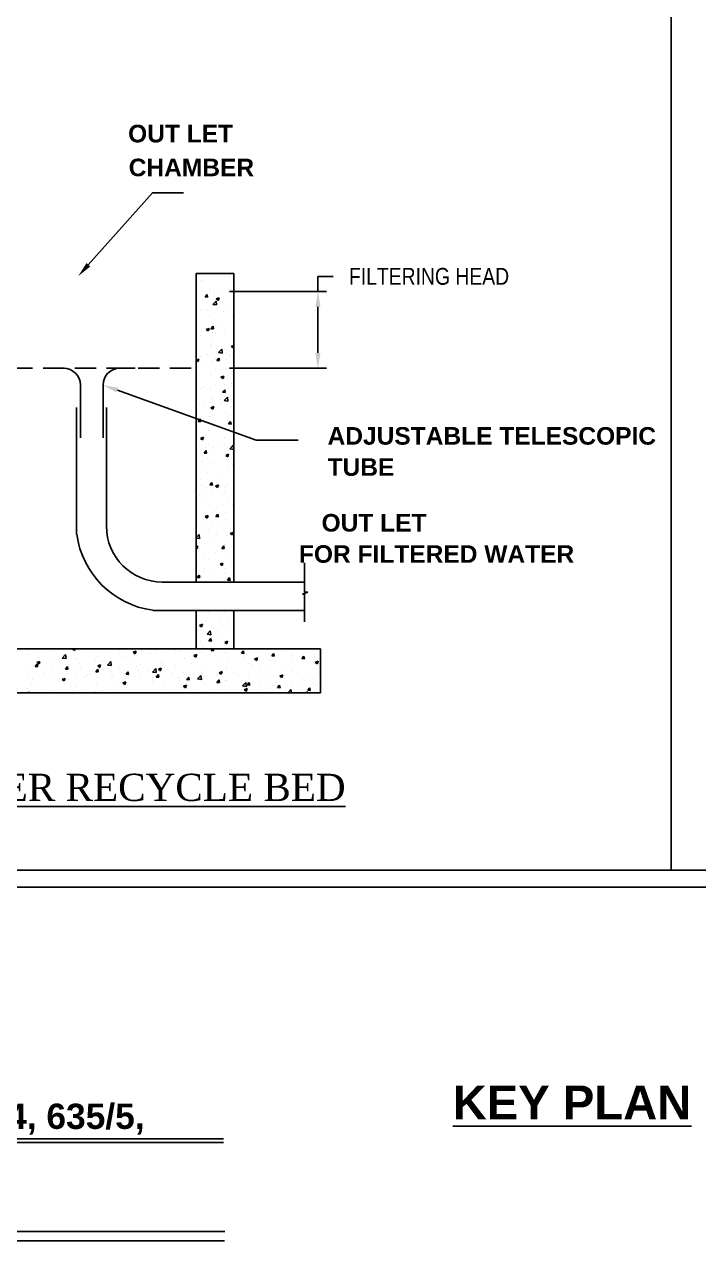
# Model space of a CAD drawing. Header units: metres. Extents: x 0 to 602, y 0 to 196.
# Drawn here: x 431.92 to 439.9, y 70.4 to 84.81 of the extents above; entities that cross this region are included whole.
import ezdxf

# ---------------------------------------------------------------- set-up
doc = ezdxf.new("R2010")
doc.units = ezdxf.units.M
doc.header["$MEASUREMENT"] = 0
doc.linetypes.add('HIDDEN', pattern=[0.375, 0.25, -0.125])
doc.styles.add('Ar Bold', font='arialbd.ttf')
doc.styles.add('ROMANTIC', font='romantic.ttf')
doc.styles.get("Standard").update_dxf_attribs({"font": 'swissc.ttf', "height": 0.23})
doc.styles.add('style BOLD', font='arialbd.ttf')

msp = doc.modelspace()

# ---------------------------------------------------------------- linework, layer by layer
at = {"color": 6}
for p, q in [((439.574, 84.947), (439.574, 74.788)), ((400.928, 71.605), (434.274, 71.605)), ((400.928, 71.562), (434.274, 71.562)), ((400.791, 70.51), (434.29, 70.51)), ((400.791, 70.4), (434.286, 70.4))]:
    msp.add_line(p, q, dxfattribs=at)
at = {"linetype": 'Continuous'}
for p, q in [((433.951, 78.201), (433.951, 81.857)), ((433.951, 81.857), (434.398, 81.857)), ((434.398, 81.857), (434.398, 78.201)), ((433.999, 81.759), (433.999, 81.759)), ((434.027, 81.773), (434.027, 81.773)), ((434.166, 81.823), (434.166, 81.823)), ((434.29, 81.809), (434.29, 81.809)), ((434.343, 81.814), (434.343, 81.814)), ((435.392, 81.64), (435.392, 81.82)), ((435.392, 81.82), (435.572, 81.82)), ((434.056, 81.577), (434.08, 81.606)), ((434.056, 81.577), (434.086, 81.575)), ((434.086, 81.575), (434.08, 81.606)), ((434.106, 81.674), (434.106, 81.674)), ((434.118, 81.649), (434.118, 81.649)), ((434.159, 81.656), (434.159, 81.656)), ((434.189, 81.554), (434.224, 81.567)), ((434.189, 81.554), (434.214, 81.537)), ((434.211, 81.617), (434.211, 81.617)), ((434.214, 81.537), (434.224, 81.567)), ((434.336, 81.634), (434.336, 81.634)), ((434.344, 81.64), (435.492, 81.64)), ((434.373, 81.663), (434.373, 81.663)), ((434.008, 81.419), (434.008, 81.419)), ((434.018, 81.424), (434.018, 81.424)), ((434.08, 81.42), (434.08, 81.42)), ((434.149, 81.489), (434.188, 81.529)), ((434.149, 81.489), (434.193, 81.482)), ((434.153, 81.49), (434.153, 81.49)), ((434.193, 81.482), (434.188, 81.529)), ((434.205, 81.437), (434.205, 81.437)), ((434.275, 81.408), (434.275, 81.408)), ((434.309, 81.474), (434.309, 81.474)), ((434.394, 81.461), (434.394, 81.461)), ((435.392, 80.914), (435.392, 81.46)), ((434.114, 81.352), (434.114, 81.352)), ((434.147, 81.324), (434.147, 81.324)), ((434.263, 81.264), (434.263, 81.264)), ((434.381, 81.341), (434.381, 81.341)), ((433.997, 81.126), (433.997, 81.126)), ((434.068, 81.191), (434.103, 81.205)), ((434.068, 81.191), (434.092, 81.175)), ((434.073, 81.239), (434.073, 81.239)), ((434.092, 81.175), (434.103, 81.205)), ((434.126, 81.201), (434.15, 81.23)), ((434.126, 81.201), (434.155, 81.199)), ((434.141, 81.157), (434.141, 81.157)), ((434.155, 81.199), (434.15, 81.23)), ((434.176, 81.154), (434.176, 81.154)), ((434.289, 81.176), (434.289, 81.176)), ((434.394, 81.189), (434.394, 81.189)), ((434.117, 81.016), (434.117, 81.016)), ((434.131, 81.067), (434.131, 81.067)), ((434.135, 80.991), (434.135, 80.991)), ((434.366, 80.99), (434.398, 81.002)), ((434.366, 80.99), (434.391, 80.973)), ((434.388, 81.023), (434.388, 81.023)), ((434.391, 80.973), (434.398, 80.993)), ((433.951, 80.831), (433.981, 80.842)), ((433.951, 80.825), (433.971, 80.812)), ((433.971, 80.812), (433.981, 80.842)), ((434, 80.87), (434, 80.87)), ((434.079, 80.898), (434.079, 80.898)), ((434.129, 80.824), (434.129, 80.824)), ((434.184, 80.831), (434.184, 80.831)), ((434.195, 80.825), (434.219, 80.854)), ((434.195, 80.825), (434.225, 80.823)), ((434.215, 80.919), (434.254, 80.959)), ((434.215, 80.919), (434.26, 80.912)), ((434.225, 80.823), (434.219, 80.854)), ((434.26, 80.912), (434.254, 80.959)), ((434.308, 80.841), (434.308, 80.841)), ((434.315, 80.911), (434.315, 80.911)), ((434.345, 80.887), (434.345, 80.887)), ((434.382, 80.856), (434.382, 80.856)), ((432.199, 80.734), (432.38, 80.734)), ((433.229, 80.734), (433.048, 80.734)), ((434.016, 80.791), (434.016, 80.791)), ((434.184, 80.714), (434.184, 80.714)), ((434.309, 80.731), (434.309, 80.731)), ((434.344, 80.734), (435.492, 80.734)), ((434.376, 80.69), (434.376, 80.69)), ((432.58, 80.534), (432.58, 79.907)), ((432.848, 80.534), (432.848, 79.907)), ((433.979, 80.644), (433.979, 80.644)), ((434.123, 80.658), (434.123, 80.658)), ((434.177, 80.533), (434.177, 80.533)), ((434.244, 80.627), (434.279, 80.641)), ((434.244, 80.627), (434.269, 80.611)), ((434.246, 80.633), (434.246, 80.633)), ((434.269, 80.611), (434.279, 80.641)), ((434.287, 80.543), (434.287, 80.543)), ((434.367, 80.558), (434.367, 80.558)), ((433.996, 80.493), (433.996, 80.493)), ((434.052, 80.517), (434.052, 80.517)), ((434.117, 80.491), (434.117, 80.491)), ((434.264, 80.449), (434.288, 80.478)), ((434.264, 80.449), (434.294, 80.447)), ((434.281, 80.349), (434.32, 80.39)), ((434.294, 80.447), (434.288, 80.478)), ((434.326, 80.342), (434.32, 80.39)), ((434.369, 80.523), (434.369, 80.523)), ((432.536, 80.267), (432.536, 78.765)), ((432.888, 80.267), (432.888, 78.861)), ((433.987, 80.321), (433.987, 80.321)), ((434.046, 80.336), (434.046, 80.336)), ((434.111, 80.325), (434.111, 80.325)), ((434.115, 80.383), (434.115, 80.383)), ((434.123, 80.265), (434.158, 80.278)), ((434.123, 80.265), (434.148, 80.248)), ((434.148, 80.248), (434.158, 80.278)), ((434.149, 80.377), (434.149, 80.377)), ((434.235, 80.361), (434.235, 80.361)), ((434.254, 80.31), (434.254, 80.31)), ((434.281, 80.349), (434.326, 80.342)), ((434.363, 80.357), (434.363, 80.357)), ((433.975, 80.104), (433.999, 80.133)), ((433.975, 80.104), (434.005, 80.102)), ((434.005, 80.102), (433.999, 80.133)), ((434.015, 80.158), (434.015, 80.158)), ((434.049, 80.123), (434.049, 80.123)), ((434.104, 80.164), (434.104, 80.164)), ((434.105, 80.158), (434.105, 80.158)), ((434.306, 80.208), (434.306, 80.208)), ((434.316, 80.112), (434.316, 80.112)), ((434.334, 80.073), (434.358, 80.102)), ((434.357, 80.19), (434.357, 80.19)), ((434.364, 80.07), (434.358, 80.102)), ((433.972, 79.967), (433.972, 79.967)), ((434.099, 79.992), (434.099, 79.992)), ((434.288, 80.008), (434.288, 80.008)), ((434.334, 80.073), (434.364, 80.07)), ((434.351, 80.024), (434.351, 80.024)), ((433.952, 79.867), (433.952, 79.867)), ((433.994, 79.859), (433.994, 79.859)), ((434.001, 79.902), (434.036, 79.916)), ((434.001, 79.902), (434.026, 79.886)), ((434.026, 79.886), (434.036, 79.916)), ((434.093, 79.826), (434.093, 79.826)), ((434.156, 79.811), (434.156, 79.811)), ((434.219, 79.856), (434.219, 79.856)), ((434.282, 79.828), (434.282, 79.828)), ((434.286, 79.909), (434.286, 79.909)), ((434.345, 79.858), (434.345, 79.858)), ((434.348, 79.779), (434.387, 79.82)), ((434.392, 79.772), (434.387, 79.82)), ((434.044, 79.728), (434.069, 79.757)), ((434.044, 79.728), (434.074, 79.726)), ((434.057, 79.8), (434.057, 79.8)), ((434.074, 79.726), (434.069, 79.757)), ((434.114, 79.75), (434.114, 79.75)), ((434.3, 79.701), (434.335, 79.714)), ((434.3, 79.701), (434.324, 79.684)), ((434.324, 79.789), (434.324, 79.789)), ((434.324, 79.684), (434.335, 79.714)), ((434.339, 79.691), (434.339, 79.691)), ((434.348, 79.779), (434.392, 79.772)), ((434.013, 79.525), (434.013, 79.525)), ((434.025, 79.614), (434.025, 79.614)), ((434.086, 79.659), (434.086, 79.659)), ((434.119, 79.602), (434.119, 79.602)), ((434.15, 79.63), (434.15, 79.63)), ((434.305, 79.575), (434.305, 79.575)), ((434.333, 79.525), (434.333, 79.525)), ((434.339, 79.655), (434.339, 79.655)), ((434.386, 79.591), (434.386, 79.591)), ((434.018, 79.433), (434.018, 79.433)), ((434.08, 79.493), (434.08, 79.493)), ((434.114, 79.352), (434.138, 79.381)), ((434.144, 79.35), (434.138, 79.381)), ((434.208, 79.458), (434.208, 79.458)), ((434.022, 79.347), (434.022, 79.347)), ((434.074, 79.326), (434.074, 79.326)), ((434.076, 79.261), (434.076, 79.261)), ((434.114, 79.352), (434.144, 79.35)), ((434.127, 79.279), (434.127, 79.279)), ((434.178, 79.338), (434.213, 79.352)), ((434.178, 79.338), (434.203, 79.322)), ((434.203, 79.322), (434.213, 79.352)), ((434.284, 79.276), (434.284, 79.276)), ((434.289, 79.335), (434.289, 79.335)), ((434.327, 79.358), (434.327, 79.358)), ((434.392, 79.303), (434.392, 79.303)), ((434.394, 79.268), (434.394, 79.268)), ((433.993, 79.226), (433.993, 79.226)), ((434.068, 79.16), (434.068, 79.16)), ((434.113, 79.116), (434.113, 79.116)), ((434.261, 79.105), (434.261, 79.105)), ((434.321, 79.192), (434.321, 79.192)), ((434.386, 79.122), (434.386, 79.122)), ((434.056, 78.976), (434.091, 78.989)), ((434.056, 78.976), (434.081, 78.959)), ((434.062, 78.993), (434.062, 78.993)), ((434.081, 78.959), (434.091, 78.989)), ((434.183, 78.976), (434.207, 79.005)), ((434.183, 78.976), (434.213, 78.974)), ((434.189, 79.081), (434.189, 79.081)), ((434.213, 78.974), (434.207, 79.005)), ((434.315, 79.025), (434.315, 79.025)), ((434.012, 78.891), (434.012, 78.891)), ((434.056, 78.827), (434.056, 78.827)), ((434.092, 78.826), (434.092, 78.826)), ((434.129, 78.908), (434.129, 78.908)), ((434.254, 78.925), (434.254, 78.925)), ((434.303, 78.942), (434.303, 78.942)), ((434.309, 78.859), (434.309, 78.859)), ((434.359, 78.814), (434.359, 78.814)), ((433.951, 78.727), (433.986, 78.763)), ((433.951, 78.722), (433.991, 78.715)), ((433.991, 78.715), (433.986, 78.763)), ((433.998, 78.711), (433.998, 78.711)), ((434.05, 78.66), (434.05, 78.66)), ((434.123, 78.727), (434.123, 78.727)), ((434.197, 78.758), (434.197, 78.758)), ((434.303, 78.692), (434.303, 78.692)), ((434.312, 78.752), (434.312, 78.752)), ((434.355, 78.775), (434.39, 78.788)), ((434.355, 78.775), (434.38, 78.758)), ((434.38, 78.758), (434.39, 78.788)), ((433.951, 78.62), (433.97, 78.627)), ((433.951, 78.602), (433.959, 78.596)), ((433.959, 78.596), (433.97, 78.627)), ((433.991, 78.593), (433.991, 78.593)), ((433.991, 78.53), (433.991, 78.53)), ((433.992, 78.571), (433.992, 78.571)), ((434.181, 78.555), (434.181, 78.555)), ((434.253, 78.6), (434.277, 78.629)), ((434.253, 78.6), (434.282, 78.597)), ((434.259, 78.56), (434.259, 78.56)), ((434.282, 78.597), (434.277, 78.629)), ((434.283, 78.643), (434.283, 78.643)), ((434.296, 78.526), (434.296, 78.526)), ((434.044, 78.494), (434.044, 78.494)), ((434.111, 78.483), (434.111, 78.483)), ((434.233, 78.412), (434.268, 78.425)), ((434.233, 78.412), (434.258, 78.395)), ((434.258, 78.395), (434.268, 78.425)), ((434.365, 78.399), (434.365, 78.399)), ((435.233, 78.43), (435.233, 78.079)), ((433.963, 78.255), (433.987, 78.284)), ((433.963, 78.255), (433.993, 78.253)), ((433.993, 78.253), (433.987, 78.284)), ((434, 78.249), (434, 78.249)), ((434.01, 78.258), (434.01, 78.258)), ((434.038, 78.328), (434.038, 78.328)), ((434.049, 78.358), (434.049, 78.358)), ((434.162, 78.305), (434.162, 78.305)), ((434.267, 78.237), (434.267, 78.237)), ((434.29, 78.36), (434.29, 78.36)), ((434.302, 78.308), (434.302, 78.308)), ((434.322, 78.224), (434.346, 78.253)), ((434.322, 78.224), (434.352, 78.221)), ((434.352, 78.221), (434.346, 78.253)), ((433.549, 78.201), (435.233, 78.201)), ((434.233, 78.202), (434.233, 78.202)), ((434.358, 78.219), (434.358, 78.219)), ((435.272, 78.079), (435.21, 78.059)), ((435.21, 78.059), (435.233, 78.059)), ((435.233, 78.079), (435.272, 78.079)), ((435.233, 78.059), (435.233, 77.729)), ((433.436, 77.865), (435.233, 77.865)), ((433.951, 77.409), (433.951, 77.865)), ((433.965, 77.795), (433.965, 77.795)), ((433.97, 77.808), (433.97, 77.808)), ((434.02, 77.828), (434.02, 77.828)), ((434.095, 77.824), (434.095, 77.824)), ((434.11, 77.85), (434.11, 77.85)), ((434.272, 77.86), (434.272, 77.86)), ((434.285, 77.849), (434.285, 77.849)), ((434.391, 77.848), (434.398, 77.855)), ((434.391, 77.848), (434.398, 77.847)), ((434.398, 77.865), (434.398, 77.409)), ((433.99, 77.687), (434.025, 77.7)), ((433.99, 77.687), (434.015, 77.67)), ((434.014, 77.662), (434.014, 77.662)), ((434.015, 77.67), (434.025, 77.7)), ((434.071, 77.728), (434.071, 77.728)), ((434.153, 77.652), (434.153, 77.652)), ((434.232, 77.784), (434.232, 77.784)), ((434.266, 77.694), (434.266, 77.694)), ((434.301, 77.675), (434.301, 77.675)), ((434.337, 77.717), (434.337, 77.717)), ((433.964, 77.627), (433.964, 77.627)), ((434.009, 77.625), (434.009, 77.625)), ((434.079, 77.583), (434.118, 77.623)), ((434.079, 77.583), (434.124, 77.576)), ((434.102, 77.503), (434.126, 77.532)), ((434.124, 77.576), (434.118, 77.623)), ((434.132, 77.5), (434.126, 77.532)), ((434.133, 77.53), (434.133, 77.53)), ((434.26, 77.527), (434.26, 77.527)), ((427.163, 77.409), (435.424, 77.409)), ((431.978, 77.405), (431.978, 77.405)), ((432.023, 77.383), (432.023, 77.383)), ((432.263, 77.38), (432.263, 77.38)), ((432.486, 77.409), (432.488, 77.409)), ((432.486, 77.409), (432.511, 77.392)), ((432.511, 77.392), (432.517, 77.409)), ((433.205, 77.369), (433.24, 77.382)), ((433.205, 77.369), (433.23, 77.352)), ((433.218, 77.406), (433.218, 77.406)), ((433.23, 77.352), (433.24, 77.382)), ((433.302, 77.393), (433.302, 77.393)), ((433.484, 77.395), (433.484, 77.395)), ((433.706, 77.407), (433.706, 77.407)), ((433.708, 77.391), (433.708, 77.391)), ((433.751, 77.383), (433.751, 77.383)), ((433.833, 77.407), (433.833, 77.407)), ((434.007, 77.495), (434.007, 77.495)), ((434.018, 77.372), (434.018, 77.372)), ((434.022, 77.455), (434.022, 77.455)), ((434.102, 77.503), (434.132, 77.5)), ((434.127, 77.39), (434.144, 77.409)), ((434.127, 77.39), (434.157, 77.387)), ((434.157, 77.387), (434.153, 77.409)), ((434.285, 77.361), (434.285, 77.361)), ((434.288, 77.485), (434.323, 77.499)), ((434.288, 77.485), (434.313, 77.469)), ((434.313, 77.469), (434.323, 77.499)), ((434.318, 77.364), (434.318, 77.364)), ((434.337, 77.496), (434.337, 77.496)), ((434.409, 77.397), (434.409, 77.397)), ((434.486, 77.358), (434.51, 77.387)), ((434.516, 77.356), (434.51, 77.387)), ((434.578, 77.401), (434.578, 77.401)), ((434.837, 77.359), (434.837, 77.359)), ((434.962, 77.376), (434.962, 77.376)), ((435.152, 77.401), (435.152, 77.401)), ((435.424, 76.889), (435.424, 77.409)), ((431.949, 77.339), (431.949, 77.339)), ((432.017, 77.216), (432.017, 77.216)), ((432.045, 77.202), (432.069, 77.23)), ((432.066, 77.247), (432.101, 77.261)), ((432.066, 77.247), (432.091, 77.231)), ((432.075, 77.199), (432.069, 77.23)), ((432.074, 77.355), (432.074, 77.355)), ((432.091, 77.231), (432.101, 77.261)), ((432.277, 77.254), (432.277, 77.254)), ((432.366, 77.301), (432.405, 77.341)), ((432.366, 77.301), (432.411, 77.294)), ((432.411, 77.294), (432.405, 77.341)), ((432.447, 77.225), (432.447, 77.225)), ((432.533, 77.289), (432.533, 77.289)), ((432.573, 77.241), (432.573, 77.241)), ((432.762, 77.266), (432.762, 77.266)), ((432.785, 77.207), (432.82, 77.221)), ((432.786, 77.321), (432.786, 77.321)), ((432.809, 77.19), (432.82, 77.221)), ((432.832, 77.257), (432.832, 77.257)), ((432.9, 77.218), (432.939, 77.259)), ((432.9, 77.218), (432.945, 77.211)), ((432.945, 77.211), (432.939, 77.259)), ((433.046, 77.358), (433.046, 77.358)), ((433.078, 77.308), (433.078, 77.308)), ((433.123, 77.307), (433.123, 77.307)), ((433.203, 77.324), (433.203, 77.324)), ((433.296, 77.227), (433.296, 77.227)), ((433.392, 77.349), (433.392, 77.349)), ((433.415, 77.357), (433.415, 77.357)), ((433.535, 77.247), (433.535, 77.247)), ((433.549, 77.259), (433.549, 77.259)), ((433.809, 77.297), (433.809, 77.297)), ((433.826, 77.297), (433.826, 77.297)), ((433.891, 77.235), (433.891, 77.235)), ((433.923, 77.329), (433.958, 77.342)), ((433.923, 77.329), (433.948, 77.312)), ((433.948, 77.312), (433.958, 77.342)), ((434.065, 77.332), (434.065, 77.332)), ((434.118, 77.347), (434.118, 77.347)), ((434.207, 77.276), (434.207, 77.276)), ((434.332, 77.293), (434.332, 77.293)), ((434.486, 77.358), (434.516, 77.356)), ((434.521, 77.318), (434.521, 77.318)), ((434.552, 77.349), (434.552, 77.349)), ((434.571, 77.235), (434.571, 77.235)), ((434.6, 77.222), (434.6, 77.222)), ((434.642, 77.288), (434.677, 77.302)), ((434.642, 77.288), (434.667, 77.272)), ((434.667, 77.272), (434.677, 77.302)), ((434.819, 77.338), (434.819, 77.338)), ((434.828, 77.27), (434.828, 77.27)), ((434.845, 77.327), (434.869, 77.355)), ((434.845, 77.327), (434.874, 77.324)), ((434.874, 77.324), (434.869, 77.355)), ((434.892, 77.272), (434.892, 77.272)), ((435.081, 77.302), (435.081, 77.302)), ((435.086, 77.327), (435.086, 77.327)), ((435.184, 77.322), (435.184, 77.322)), ((435.203, 77.295), (435.227, 77.324)), ((435.203, 77.295), (435.233, 77.293)), ((435.233, 77.293), (435.227, 77.324)), ((435.336, 77.245), (435.336, 77.245)), ((435.34, 77.339), (435.34, 77.339)), ((435.353, 77.316), (435.353, 77.316)), ((435.36, 77.248), (435.395, 77.262)), ((435.36, 77.248), (435.385, 77.232)), ((435.385, 77.232), (435.395, 77.262)), ((431.942, 77.158), (431.942, 77.158)), ((431.957, 77.106), (431.957, 77.106)), ((432.045, 77.202), (432.075, 77.199)), ((432.053, 77.195), (432.053, 77.195)), ((432.132, 77.183), (432.132, 77.183)), ((432.158, 77.128), (432.158, 77.128)), ((432.249, 77.157), (432.249, 77.157)), ((432.271, 77.087), (432.271, 77.087)), ((432.319, 77.184), (432.319, 77.184)), ((432.404, 77.17), (432.428, 77.199)), ((432.404, 77.17), (432.433, 77.168)), ((432.425, 77.117), (432.425, 77.117)), ((432.433, 77.168), (432.428, 77.199)), ((432.527, 77.122), (432.527, 77.122)), ((432.54, 77.207), (432.54, 77.207)), ((432.586, 77.173), (432.586, 77.173)), ((432.66, 77.097), (432.66, 77.097)), ((432.692, 77.106), (432.692, 77.106)), ((432.762, 77.139), (432.786, 77.168)), ((432.762, 77.139), (432.792, 77.136)), ((432.78, 77.154), (432.78, 77.154)), ((432.785, 77.207), (432.809, 77.19)), ((432.792, 77.136), (432.786, 77.168)), ((432.853, 77.162), (432.853, 77.162)), ((432.946, 77.11), (432.946, 77.11)), ((432.952, 77.147), (432.952, 77.147)), ((432.959, 77.094), (432.959, 77.094)), ((433.04, 77.192), (433.04, 77.192)), ((433.071, 77.127), (433.071, 77.127)), ((433.12, 77.15), (433.12, 77.15)), ((433.121, 77.108), (433.145, 77.136)), ((433.121, 77.108), (433.151, 77.105)), ((433.151, 77.105), (433.145, 77.136)), ((433.226, 77.083), (433.226, 77.083)), ((433.243, 77.197), (433.243, 77.197)), ((433.261, 77.152), (433.261, 77.152)), ((433.387, 77.139), (433.387, 77.139)), ((433.434, 77.135), (433.473, 77.176)), ((433.434, 77.135), (433.478, 77.128)), ((433.478, 77.128), (433.473, 77.176)), ((433.479, 77.076), (433.504, 77.105)), ((433.479, 77.076), (433.509, 77.074)), ((433.493, 77.072), (433.493, 77.072)), ((433.503, 77.167), (433.538, 77.181)), ((433.503, 77.167), (433.528, 77.15)), ((433.509, 77.074), (433.504, 77.105)), ((433.528, 77.15), (433.538, 77.181)), ((433.543, 77.093), (433.543, 77.093)), ((433.576, 77.193), (433.576, 77.193)), ((433.654, 77.128), (433.654, 77.128)), ((433.702, 77.21), (433.702, 77.21)), ((433.726, 77.072), (433.726, 77.072)), ((433.802, 77.13), (433.802, 77.13)), ((433.838, 77.045), (433.862, 77.074)), ((433.868, 77.042), (433.862, 77.074)), ((433.921, 77.116), (433.921, 77.116)), ((433.967, 77.053), (434.006, 77.093)), ((434.012, 77.046), (434.006, 77.093)), ((434.017, 77.122), (434.017, 77.122)), ((434.059, 77.165), (434.059, 77.165)), ((434.075, 77.079), (434.075, 77.079)), ((434.188, 77.105), (434.188, 77.105)), ((434.2, 77.096), (434.2, 77.096)), ((434.222, 77.127), (434.257, 77.141)), ((434.222, 77.127), (434.247, 77.11)), ((434.247, 77.11), (434.257, 77.141)), ((434.309, 77.172), (434.309, 77.172)), ((434.312, 77.197), (434.312, 77.197)), ((434.39, 77.121), (434.39, 77.121)), ((434.455, 77.094), (434.455, 77.094)), ((434.706, 77.162), (434.706, 77.162)), ((434.722, 77.083), (434.722, 77.083)), ((434.822, 77.104), (434.822, 77.104)), ((434.831, 77.179), (434.831, 77.179)), ((434.94, 77.087), (434.975, 77.101)), ((434.94, 77.087), (434.965, 77.07)), ((434.965, 77.07), (434.975, 77.101)), ((434.989, 77.071), (434.989, 77.071)), ((435.02, 77.204), (435.02, 77.204)), ((435.075, 77.136), (435.075, 77.136)), ((435.334, 77.173), (435.334, 77.173)), ((431.953, 76.941), (431.953, 76.941)), ((432, 76.986), (432, 76.986)), ((432.011, 77.05), (432.011, 77.05)), ((432.077, 76.997), (432.077, 76.997)), ((432.22, 76.93), (432.22, 76.93)), ((432.316, 77.027), (432.316, 77.027)), ((432.364, 77.046), (432.399, 77.059)), ((432.364, 77.046), (432.389, 77.029)), ((432.368, 77.047), (432.368, 77.047)), ((432.389, 77.029), (432.399, 77.059)), ((432.441, 77.044), (432.441, 77.044)), ((432.521, 76.956), (432.521, 76.956)), ((432.63, 77.069), (432.63, 77.069)), ((432.774, 76.988), (432.774, 76.988)), ((432.94, 76.93), (432.94, 76.93)), ((433.033, 77.025), (433.033, 77.025)), ((433.083, 77.006), (433.118, 77.019)), ((433.083, 77.006), (433.108, 76.989)), ((433.108, 76.989), (433.118, 77.019)), ((433.129, 76.955), (433.129, 76.955)), ((433.142, 76.972), (433.142, 76.972)), ((433.29, 77.061), (433.29, 77.061)), ((433.434, 77.022), (433.434, 77.022)), ((433.445, 76.996), (433.445, 76.996)), ((433.57, 77.013), (433.57, 77.013)), ((433.759, 77.061), (433.759, 77.061)), ((433.759, 77.038), (433.759, 77.038)), ((433.796, 76.964), (433.796, 76.964)), ((433.802, 76.966), (433.837, 76.979)), ((433.802, 76.966), (433.826, 76.949)), ((433.826, 76.949), (433.837, 76.979)), ((433.838, 77.045), (433.868, 77.042)), ((433.967, 77.053), (434.012, 77.046)), ((434.026, 77.049), (434.026, 77.049)), ((434.053, 76.999), (434.053, 76.999)), ((434.197, 77.013), (434.221, 77.042)), ((434.197, 77.013), (434.227, 77.011)), ((434.227, 77.011), (434.221, 77.042)), ((434.293, 77.038), (434.293, 77.038)), ((434.306, 77.031), (434.306, 77.031)), ((434.501, 76.97), (434.54, 77.01)), ((434.501, 76.97), (434.545, 76.963)), ((434.52, 76.926), (434.555, 76.939)), ((434.545, 76.963), (434.54, 77.01)), ((434.545, 76.909), (434.555, 76.939)), ((434.555, 76.982), (434.579, 77.011)), ((434.555, 76.982), (434.585, 76.979)), ((434.56, 77.027), (434.56, 77.027)), ((434.565, 77.068), (434.565, 77.068)), ((434.574, 76.965), (434.574, 76.965)), ((434.585, 76.979), (434.579, 77.011)), ((434.699, 76.981), (434.699, 76.981)), ((434.816, 76.937), (434.816, 76.937)), ((434.827, 77.015), (434.827, 77.015)), ((434.871, 76.974), (434.871, 76.974)), ((434.889, 77.006), (434.889, 77.006)), ((434.914, 76.951), (434.938, 76.979)), ((434.914, 76.951), (434.944, 76.948)), ((434.944, 76.948), (434.938, 76.979)), ((435.036, 76.889), (435.073, 76.928)), ((435.069, 76.969), (435.069, 76.969)), ((435.078, 76.889), (435.073, 76.928)), ((435.094, 77.004), (435.094, 77.004)), ((435.163, 77.024), (435.163, 77.024)), ((435.204, 77.048), (435.204, 77.048)), ((435.255, 77.06), (435.255, 77.06)), ((435.273, 76.919), (435.297, 76.948)), ((435.302, 76.917), (435.297, 76.948)), ((435.328, 77.007), (435.328, 77.007)), ((435.329, 77.064), (435.329, 77.064)), ((435.361, 76.993), (435.361, 76.993)), ((427.163, 76.889), (435.424, 76.889)), ((431.955, 76.889), (431.979, 76.898)), ((431.976, 76.889), (431.979, 76.898)), ((432.265, 76.921), (432.265, 76.921)), ((432.487, 76.919), (432.487, 76.919)), ((432.754, 76.907), (432.754, 76.907)), ((432.815, 76.913), (432.815, 76.913)), ((432.851, 76.922), (432.851, 76.922)), ((433.021, 76.896), (433.021, 76.896)), ((433.284, 76.894), (433.284, 76.894)), ((433.537, 76.926), (433.537, 76.926)), ((434.069, 76.899), (434.069, 76.899)), ((434.258, 76.923), (434.258, 76.923)), ((434.52, 76.926), (434.545, 76.909)), ((434.559, 76.902), (434.559, 76.902)), ((434.58, 76.924), (434.58, 76.924)), ((435.246, 76.889), (435.274, 76.899)), ((435.27, 76.889), (435.274, 76.899)), ((435.273, 76.919), (435.302, 76.917)), ((435.283, 76.914), (435.283, 76.914)), ((435.387, 76.892), (435.387, 76.892))]:
    msp.add_line(p, q, dxfattribs=at)
at = {"linetype": 'HIDDEN'}
msp.add_line((431.39, 80.734), (433.951, 80.734), dxfattribs=at)
at = {"color": 5}
msp.add_line((459.439, 74.788), (399.005, 74.788), dxfattribs=at)
at = {"color": 8}
msp.add_line((459.639, 74.588), (398.805, 74.588), dxfattribs=at)
at = {"linetype": 'Continuous'}
for points in [[(432.674, 81.958), (433.434, 82.811), (433.799, 82.811)], [(433.018, 80.473), (434.661, 79.883), (435.157, 79.883)]]:
    msp.add_lwpolyline(points, dxfattribs=at)
for centre, radius, start, end in [((432.38, 80.534), 0.2, 0, 90), ((433.048, 80.534), 0.2, 90, 180), ((433.549, 78.861), 0.66, 180, 270), ((433.583, 78.913), 1.057, 187.9965, 262.0035)]:
    msp.add_arc(centre, radius, start, end, dxfattribs=at)
for points in [[(432.697, 81.938), (432.555, 81.824), (432.652, 81.978)], [(435.362, 81.46), (435.422, 81.46), (435.392, 81.64)], [(435.362, 80.914), (435.422, 80.914), (435.392, 80.734)], [(433.008, 80.445), (432.848, 80.534), (433.028, 80.501)]]:
    msp.add_solid(points, dxfattribs=at)

# ---------------------------------------------------------------- texts
at = {"linetype": 'Continuous', "lineweight": -3}
for s, height, style, p in [('OUT LET', 0.2079, 'style BOLD', (433.145, 83.408)), ('CHAMBER', 0.2079, 'style BOLD', (433.152, 83.007)), ('ADJUSTABLE TELESCOPIC', 0.2079, 'style BOLD', (435.506, 79.828)), ('TUBE', 0.2079, 'style BOLD', (435.506, 79.459)), ('OUT LET', 0.2079, 'style BOLD', (435.435, 78.799)), ('FOR FILTERED WATER', 0.2079, 'style BOLD', (435.167, 78.429)), ('%%UBATH WASTE WATER RECYCLE BED', 0.32256, 'ROMANTIC', (427.303, 75.608))]:
    msp.add_text(s, height=height, dxfattribs=dict(at, style=style)).set_placement(p)
at = {"style": 'Ar Bold'}
for s, height, p in [('%%UKEY PLAN', 0.4, (436.987, 71.837)), ('PLAN SHOWING CONSTRUCTION OF "SRI LAKSHMI -   MATRICULATION SCHOOL" BUILDING IN S.NO : 635/4, 635/5,  ', 0.29925, (410.022, 71.724))]:
    msp.add_text(s, height=height, dxfattribs=at).set_placement(p)
at = {"linetype": 'Continuous', "lineweight": -3, "insert": (436.707, 81.82), "char_height": 0.2, "attachment_point": 5}
msp.add_mtext('\\A1;FILTERING HEAD', dxfattribs=at)

doc.saveas('drawing.dxf')
